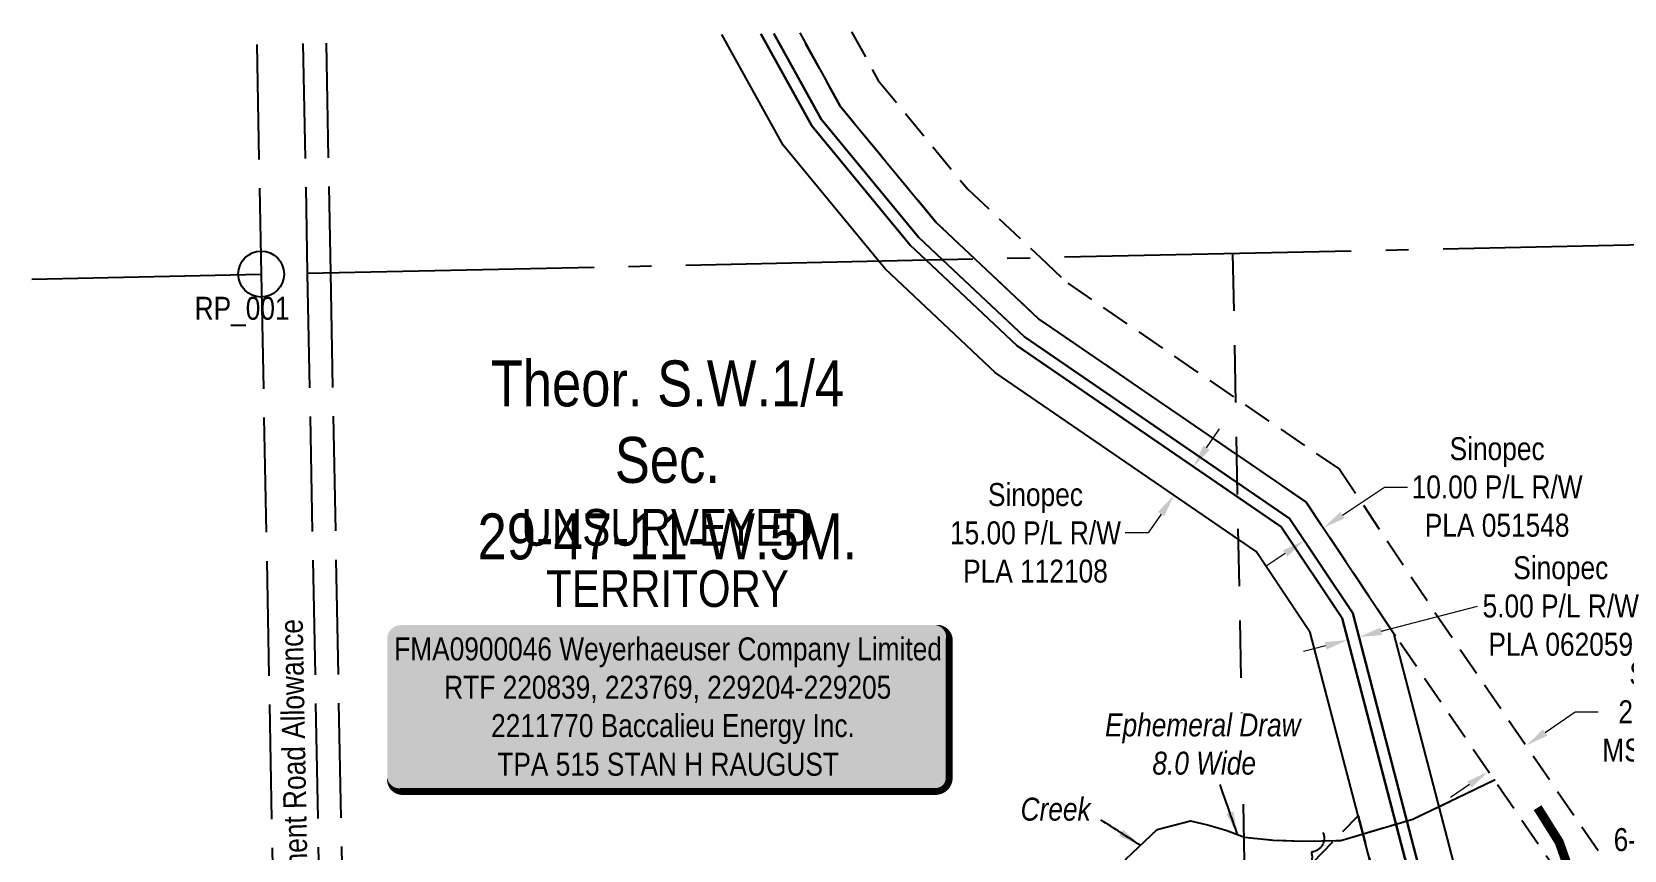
# Model space of a CAD drawing. Extents: x 594582 to 596765, y 5880778 to 5882591.
# Drawn here: x 594582 to 595276, y 5882222 to 5882579 of the extents above; entities that cross this region are included whole.
import ezdxf
from ezdxf.enums import TextEntityAlignment as Align

# ---------------------------------------------------------------- set-up
doc = ezdxf.new("R2010")
doc.units = 0
doc.header["$LTSCALE"] = 5
doc.header["$PDSIZE"] = 5
for name, pattern in [('0', [1, 1, 0]), ('foc-ACCESSROAD', [3.75, 2.5, -1.25]), ('foc-LSD', [8, 5, -3]), ('foc-QUARTERLINE', [33, 25, -3, 2, -3]), ('foc-TOPO-ephemeral', [6.25, 3.125, -0.625, 0.625, -0.625, 0.625, -0.625]), ('foc-UNSURVEYED', [12.5, 10, -2.5])]:
    doc.linetypes.add(name, pattern=pattern)
doc.layers.get('Defpoints').update_dxf_attribs({"color": 9})
for name, color, linetype in [('35', 37, 'Continuous'), ('AS-ROADS', 254, 'Continuous'), ('C-AR', 13, 'foc-ACCESSROAD'), ('C-RW', 13, 'Continuous'), ('C-SYMBOL', 7, 'Continuous'), ('C-WS', 13, 'foc-ACCESSROAD'), ('C-WS-S', 13, 'Continuous'), ('L-QSEC', 8, 'foc-QUARTERLINE'), ('L-ROAD-T', 7, 'Continuous'), ('L-SECTION-LSD', 7, 'foc-LSD'), ('L-UNS-T', 3, 'Continuous'), ('L-USEC', 7, 'foc-UNSURVEYED'), ('T-BUSH', 110, '0'), ('T-CREEK', 160, 'Continuous'), ('T-DRAW', 143, 'foc-TOPO-ephemeral'), ('T-WATER-T', 170, 'Continuous')]:
    doc.layers.add(name, color=color, linetype=linetype)
doc.layers.add('C-AR-T', color=13, linetype='Continuous', lineweight=9)
doc.layers.add('C-RW-T', color=13, linetype='Continuous', lineweight=9)
doc.styles.add('175L', font='ARIALN.TTF', dxfattribs={"height": 20})
doc.styles.add('80', font='ARIALN.TTF', dxfattribs={"height": 10})
doc.styles.add('80CG', font='ARIALN.TTF', dxfattribs={"height": 10})
doc.styles.add('80L', font='ARIALN.TTF', dxfattribs={"height": 10})
doc.styles.add('foc-LtypeFont', font='ARIALN.TTF', dxfattribs={"height": 7.35})
doc.linetypes.add('foc-TOPO-flowdirection-NOLINE', pattern='A,0,[">",foc-LtypeFont,S=0.3,R=0,X=0,Y=-0.945],-20,[">",foc-LtypeFont,S=0.3,R=0,X=0,Y=-0.945],0', length=20)
doc.dimstyles.new('Compass 5 000', dxfattribs={"dimscale": 5, "dimtxt": 9, "dimasz": 2, "dimexe": 0.2, "dimexo": 0.0625, "dimgap": 0.5, "dimtad": 0, "dimtih": 1, "dimtoh": 1, "dimzin": 0, "dimdsep": 46, "dimtxsty": '80CG', "dimcen": 0.1, "dimse1": 1, "dimse2": 1, "dimclrd": 256, "dimclrt": 256, "dimaunit": 1, "dimadec": 4, "dimazin": 0, "dimtfac": 0.06, "dimtofl": 0, "dimtmove": 0, "dimatfit": 1, "dimfxl": 0.2, "dimtolj": 1, "dimtzin": 0, "dimlwd": -1, "dimarcsym": 0})

# ---------------------------------------------------------------- blocks, each defined once
blk = doc.blocks.new('*U449')
h = blk.add_hatch(color=255)
edge = h.paths.add_edge_path()
edge.add_line((-116.5, -37), (116.5, -37))
edge.add_arc((116.5, -31), 6, 270, 360)
edge.add_line((122.5, -31), (122.5, 29.5))
edge.add_arc((116.5, 29.5), 6, 0, 90)
edge.add_line((116.5, 35.5), (-116.5, 35.5))
edge.add_arc((-116.5, 29.5), 6, 90, 180)
edge.add_line((-122.5, 29.5), (-122.5, -31))
edge.add_arc((-116.5, -31), 6, 180, 270)
at = {"color": 44, "flags": 128}
blk.add_lwpolyline([(-116.5, -37, 3, 3, 0), (116.5, -37, 3, 3, 0.414214), (122.5, -31, 3, 3, 0), (122.5, 29.5, 3, 0, 0.414214), (116.5, 35.5, 0, 0, 0), (-116.5, 35.5, 0, 0, 0.414214), (-122.5, 29.5, 0, 0, 0), (-122.5, -31, 0, 3, 0.414214)], format="xyseb", close=True, dxfattribs=at)
at = {"color": 44, "style": '80'}
blk.add_attdef('ENTER_TEXT_001', (-35.99, -5), '', height=10, dxfattribs=at)
blk = doc.blocks.new('*D457')
at = {"layer": 'C-AR-T', "transparency": 16777216}
for p, q in [((595241.18, 5882273.37), (595254.29, 5882282.38)), ((595254.29, 5882282.38), (595264.29, 5882282.38)), ((595208.22, 5882250.76), (595199.97, 5882245.1))]:
    blk.add_line(p, q, dxfattribs=at)
for points in [[(595240.23, 5882274.75), (595242.12, 5882272), (595232.93, 5882267.72)], [(595207.27, 5882252.13), (595209.16, 5882249.38), (595216.46, 5882256.41)]]:
    blk.add_solid(points, dxfattribs=at)
at = {"layer": 'Defpoints', "color": 0, "transparency": 16777216}
for p in [(595218.1, 5882289.33), (595201.63, 5882278.03), (595232.93, 5882267.72)]:
    blk.add_point(p, dxfattribs=at)
at = {"layer": 'C-AR-T', "transparency": 16777216, "insert": (595298.58, 5882282.38), "char_height": 10, "attachment_point": 5, "style": '80CG'}
blk.add_mtext('\\A1;Sinopec\\P20.00 A/R\\PMSL 791546', dxfattribs=at)
blk = doc.blocks.new('*D463')
at = {"layer": 'C-RW-T', "transparency": 16777216}
for p, q in [((595152.87, 5882368.09), (595171.19, 5882380.3)), ((595171.19, 5882380.3), (595181.19, 5882380.3)), ((595127.92, 5882351.45), (595119.6, 5882345.9))]:
    blk.add_line(p, q, dxfattribs=at)
for points in [[(595151.95, 5882369.48), (595153.8, 5882366.7), (595144.55, 5882362.54)], [(595126.99, 5882352.84), (595128.84, 5882350.06), (595136.24, 5882357)]]:
    blk.add_solid(points, dxfattribs=at)
at = {"layer": 'Defpoints', "color": 0, "transparency": 16777216}
for p in [(595144.55, 5882362.54), (595158.86, 5882341.08), (595150.54, 5882335.54)]:
    blk.add_point(p, dxfattribs=at)
at = {"layer": 'C-RW-T', "transparency": 16777216, "insert": (595220.28, 5882380.3), "char_height": 10, "attachment_point": 5, "style": '80CG'}
blk.add_mtext('\\A1;Sinopec\\P10.00 P/L R/W\\PPLA 051548', dxfattribs=at)
blk = doc.blocks.new('*D466')
at = {"layer": 'C-RW-T', "transparency": 16777216}
for p, q in [((595169.73, 5882317.49), (595211.72, 5882328.46)), ((595145.54, 5882311.17), (595135.87, 5882308.65))]:
    blk.add_line(p, q, dxfattribs=at)
for points in [[(595169.31, 5882319.11), (595170.16, 5882315.88), (595160.06, 5882314.97)], [(595145.12, 5882312.79), (595145.96, 5882309.56), (595155.22, 5882313.7)]]:
    blk.add_solid(points, dxfattribs=at)
at = {"layer": 'Defpoints', "color": 0, "transparency": 16777216}
for p in [(595160.06, 5882314.97), (595160.98, 5882291.63), (595165.83, 5882292.89)]:
    blk.add_point(p, dxfattribs=at)
at = {"layer": 'C-RW-T', "transparency": 16777216, "insert": (595248, 5882328.46), "char_height": 10, "attachment_point": 5, "style": '80CG'}
blk.add_mtext('\\A1;Sinopec\\P5.00 P/L R/W\\PPLA 062059', dxfattribs=at)
blk = doc.blocks.new('*D506')
at = {"layer": 'C-RW-T', "transparency": 16777216}
for p, q in [((595093.63, 5882397.45), (595099.28, 5882405.7)), ((595073.85, 5882368.57), (595068.19, 5882360.32)), ((595068.19, 5882360.32), (595058.19, 5882360.32))]:
    blk.add_line(p, q, dxfattribs=at)
for points in [[(595092.25, 5882398.39), (595095, 5882396.51), (595087.98, 5882389.2)], [(595072.47, 5882369.51), (595075.22, 5882367.63), (595079.5, 5882376.82)]]:
    blk.add_solid(points, dxfattribs=at)
at = {"layer": 'Defpoints', "color": 0, "transparency": 16777216}
for p in [(595089.19, 5882388.37), (595079.5, 5882376.82), (595080.71, 5882375.99)]:
    blk.add_point(p, dxfattribs=at)
at = {"layer": 'C-RW-T', "transparency": 16777216, "insert": (595019.11, 5882360.32), "char_height": 10, "attachment_point": 5, "style": '80CG'}
blk.add_mtext('\\A1;Sinopec\\P15.00 P/L R/W\\PPLA 112108', dxfattribs=at)

msp = doc.modelspace()

# ---------------------------------------------------------------- linework, layer by layer
at = {"layer": '35', "color": 3}
msp.add_circle((594681.714, 5882473.088), 9.996, dxfattribs=at)
at = {"layer": 'AS-ROADS', "const_width": 3.998, "flags": 128}
msp.add_lwpolyline([(595237.916, 5882240.663), (595247.318, 5882225.687), (595253.423, 5882208.525), (595256.091, 5882194.603), (595258.465, 5882162.556), (595260.733, 5882125.531), (595260.729, 5882106.59), (595258.797, 5882091.783), (595254.401, 5882079.388)], dxfattribs=at)
at = {"layer": 'C-AR'}
for points in [[(595248.763, 5882209.334), (595176.019, 5882315.351), (595175.116, 5882316.704), (595137.09, 5882373.735), (595020.626, 5882453.516), (594992.671, 5882479.75), (594975.906, 5882495.487), (594934.047, 5882546.165), (594916.359, 5882578.108)], [(594938.937, 5882578.592), (594950.635, 5882557.468), (594989.605, 5882510.041), (595021.238, 5882480.363), (595033.204, 5882469.139), (595151.582, 5882388.046), (595193.596, 5882325.035), (595268.458, 5882215.948)]]:
    msp.add_lwpolyline(points, dxfattribs=at)
at = {"layer": 'C-RW'}
for points in [[(594899.422, 5882577.744), (594921.603, 5882537.689), (594964.52, 5882485.729), (594971.352, 5882479.293), (595011.194, 5882441.801), (595126.221, 5882363.003), (595152.728, 5882323.248), (595183.357, 5882205.981), (595129.739, 5882168.954), (595125.882, 5882150.555), (595125.138, 5882147.01), (595121.632, 5882130.303), (595111.84, 5882132.383), (595106.955, 5882133.421), (595116.283, 5882177.904), (595166.198, 5882212.315), (595159.709, 5882237.154), (595138.845, 5882317.018), (595115.345, 5882352.262), (595001.754, 5882430.076), (594953.55, 5882475.446), (594950.732, 5882478.851), (594909.148, 5882529.203), (594882.469, 5882577.38)], [(595183.355, 5882205.942), (595152.728, 5882323.248), (595126.221, 5882363.003), (595011.193, 5882441.801), (594971.358, 5882479.293), (594964.52, 5882485.728), (594921.603, 5882537.689), (594899.422, 5882577.744)], [(594916.359, 5882578.108), (594934.047, 5882546.165), (594975.906, 5882495.487), (594992.667, 5882479.75), (595020.626, 5882453.516), (595137.09, 5882373.735), (595175.116, 5882316.704), (595203.783, 5882207.034), (595217.331, 5882155.115), (595202.811, 5882151.323), (595199.017, 5882165.843), (595196.466, 5882175.607), (595189.793, 5882201.151), (595188.473, 5882206.212), (595186.798, 5882212.616), (595157.353, 5882325.325), (595129.845, 5882366.58), (595014.338, 5882445.705), (594978.483, 5882479.445), (594968.175, 5882489.154), (594925.752, 5882540.515), (594905.07, 5882577.865)], [(594905.07, 5882577.865), (594925.752, 5882540.515), (594968.175, 5882489.154), (594978.489, 5882479.445), (595014.337, 5882445.705), (595129.845, 5882366.58), (595157.353, 5882325.325), (595186.798, 5882212.616)]]:
    msp.add_lwpolyline(points, dxfattribs=at)
at = {"layer": 'C-WS'}
msp.add_lwpolyline([(595127.001, 5882203.233), (595159.709, 5882237.154), (595166.198, 5882212.315)], dxfattribs=at)
at = {"layer": 'L-QSEC'}
for p, q in [((594701.819, 5882473.449), (595473.498, 5882490.052)), ((594581.78, 5882470.941), (594681.714, 5882473.088))]:
    msp.add_line(p, q, dxfattribs=at)
at = {"layer": 'L-SECTION-LSD'}
msp.add_line((595105.008, 5882482.124), (595120.489, 5881678.022), dxfattribs=at)
at = {"layer": 'L-USEC'}
for p, q in [((594679.799, 5882573.028), (594681.714, 5882473.088)), ((594699.902, 5882573.459), (594701.819, 5882473.473)), ((594709.959, 5882573.675), (594711.876, 5882473.666)), ((594681.714, 5882473.088), (594697.099, 5881668.931)), ((594701.819, 5882473.473), (594717.011, 5881679.368)), ((594711.876, 5882473.665), (594727.068, 5881679.56))]:
    msp.add_line(p, q, dxfattribs=at)
at = {"layer": 'T-BUSH', "flags": 128}
msp.add_lwpolyline([(595144.362, 5882229.883, -0.5205671), (595139.201, 5882221.323, -0.5205671), (595133.726, 5882213.051, -0.5205671), (595125.634, 5882207.184, -0.5205671), (595119.534, 5882199.525, -0.5205671), (595112.785, 5882191.312, -0.5205671)], format="xyb", dxfattribs=at)
at = {"layer": 'T-CREEK', "flags": 128}
msp.add_lwpolyline([(595052.771, 5882184.277), (595047.231, 5882192.249), (595046.552, 5882201.32), (595053.692, 5882211.658), (595058.575, 5882218.456), (595072.186, 5882231.138), (595086.625, 5882235.014), (595094.684, 5882233.089)], dxfattribs=at)
at = {"layer": 'T-CREEK', "linetype": 'foc-TOPO-flowdirection-NOLINE', "ltscale": 0.7, "flags": 128}
msp.add_lwpolyline([(595052.771, 5882184.277), (595047.231, 5882192.249), (595046.552, 5882201.32), (595053.692, 5882211.658), (595058.575, 5882218.456), (595072.186, 5882231.138), (595086.625, 5882235.014), (595094.684, 5882233.089)], dxfattribs=at)
at = {"layer": 'T-DRAW', "flags": 128}
msp.add_lwpolyline([(595094.699, 5882233.1), (595102.529, 5882230.803), (595110.207, 5882227.818), (595122.646, 5882226.574), (595135.144, 5882226.041), (595152.217, 5882226.43), (595183.539, 5882235.666), (595219.357, 5882252.914)], dxfattribs=at)
at = {"layer": 'T-DRAW', "linetype": 'foc-TOPO-flowdirection-NOLINE', "ltscale": 0.7, "flags": 128}
msp.add_lwpolyline([(595094.699, 5882233.1), (595102.529, 5882230.803), (595110.207, 5882227.818), (595122.646, 5882226.574), (595135.144, 5882226.041), (595152.217, 5882226.43), (595183.539, 5882235.666), (595219.357, 5882252.914)], dxfattribs=at)

# ---------------------------------------------------------------- block references
at = {"layer": 'C-WS-S'}
ref = msp.add_blockref('*U449', (594859.09, 5882284.718), dxfattribs=dict(at, xscale=0.99956752, yscale=0.99956752, zscale=0.99956752))
ref.add_attrib('ENTER_TEXT_001', 'FMA0900046 Weyerhaeuser Company Limited', (594739.688, 5882304.835), dxfattribs={"layer": '0', "color": 44, "height": 9.99568, "style": '80'})
ref.add_attrib('ENTER_TEXT_002', 'RTF 220839, 223769, 229204-229205', (594761.476, 5882288.135), dxfattribs={"layer": '0', "color": 44, "height": 9.99568, "style": '80'})
ref.add_attrib('ENTER_TEXT_003', ' 2211770 Baccalieu Energy Inc.', (594778.726, 5882271.435), dxfattribs={"layer": '0', "color": 44, "height": 9.99568, "style": '80'})
ref.add_attrib('ENTER_TEXT_004', 'TPA 515 STAN H RAUGUST', (594784.614, 5882254.598), dxfattribs={"layer": '0', "color": 44, "height": 9.99568, "style": '80'})

# ---------------------------------------------------------------- texts
at = {"layer": '35', "color": 3, "style": '80'}
msp.add_attdef('RP_001', (594652.714, 5882453.192), 'RP', height=9.9957, dxfattribs=at)
at = {"layer": 'C-AR-T', "insert": (595270.763, 5882248.436), "char_height": 9.99568, "attachment_point": 1, "style": '80L'}
msp.add_mtext_dynamic_manual_height_columns('\\pi15.951;Sinopec\\P\\pi0.28594;6-29 (Surface)\\P\\pi4.544;MSL 771358', width=72.6553, gutter_width=50.022, heights=[0], dxfattribs=at)
at = {"layer": 'C-SYMBOL', "color": 3, "insert": (594858.711, 5882435.464), "char_height": 19.99135, "width": 204.46351, "attachment_point": 2, "style": '175L'}
msp.add_mtext('Theor. S.W.1/4 Sec. 29-47-11-W.5M.', dxfattribs=at)
at = {"layer": 'L-ROAD-T', "style": '80L'}
msp.add_text('Theoretic Government Road Allowance', height=9.99568, rotation=91.096016, dxfattribs=at).set_placement((594696.692, 5882222.917), align=Align.MIDDLE_CENTER)
at = {"layer": 'L-UNS-T', "color": 3, "insert": (594858.767, 5882349.319), "char_height": 15.99308, "attachment_point": 5, "style": '80L'}
msp.add_mtext_dynamic_manual_height_columns('UNSURVEYED TERRITORY', width=126.46845, gutter_width=47.521, heights=[0], dxfattribs=at)
at = {"layer": 'T-WATER-T', "insert": (595012.051, 5882245.035), "char_height": 9.99038, "attachment_point": 1, "style": '80L'}
msp.add_mtext_dynamic_manual_height_columns('\\pi0.58139;{\\fArial Narrow|b0|i1|c0|p34;Creek}', width=31.25659, gutter_width=50.022, heights=[0], dxfattribs=at)

# ---------------------------------------------------------------- dimensions: what is measured, and where the dimension line sits
at = {"layer": 'C-AR-T'}
dim = msp.add_linear_dim(base=(595232.931, 5882267.717), p1=(595201.626, 5882278.031), p2=(595218.096, 5882289.334), angle=34.46058, text='Sinopec\\P20.00 A/R\\PMSL 791546', dimstyle='Compass 5 000', dxfattribs=at)
dim.commit()
dim.dimension.update_dxf_attribs({"geometry": '*D457', "text_midpoint": (595298.577, 5882282.377), "dimtype": 161})
at = {"layer": 'C-RW-T'}
for base, p1, p2, angle, text, picture, middle in [((595144.553, 5882362.542), (595150.544, 5882335.538), (595158.861, 5882341.083), 33.693656, 'Sinopec\\P10.00 P/L R/W\\PPLA 051548', '*D463', (595220.279, 5882380.304)), ((595160.059, 5882314.966), (595160.983, 5882291.629), (595165.826, 5882292.894), 14.640963, 'Sinopec\\P5.00 P/L R/W\\PPLA 062059', '*D466', (595248.004, 5882328.462))]:
    dim = msp.add_linear_dim(base=base, p1=p1, p2=p2, angle=angle, text=text, dimstyle='Compass 5 000', dxfattribs=at)
    dim.commit()
    dim.dimension.update_dxf_attribs({"geometry": picture, "text_midpoint": middle, "dimtype": 161})
dim = msp.add_aligned_dim(p1=(595089.194, 5882388.367), p2=(595080.713, 5882375.986), distance=-1.474, text='Sinopec\\P15.00 P/L R/W\\PPLA 112108', dimstyle='Compass 5 000', dxfattribs=at)
dim.commit()
dim.dimension.update_dxf_attribs({"geometry": '*D506', "text_midpoint": (595019.108, 5882360.32)})

# ---------------------------------------------------------------- leaders
at = {"layer": 'T-WATER-T', "path_type": 1}
for points in [[(595107.155, 5882229.005), (595099.52, 5882250.732)], [(595064.843, 5882224.297), (595047.6, 5882235.366)]]:
    msp.add_leader(points, dimstyle='Compass 5 000', override={"dimgap": 0.5, "dimtad": 0}, dxfattribs=at)

# ---------------------------------------------------------------- next in the draw order: texts
at = {"layer": 'T-WATER-T', "insert": (595049.043, 5882281.718), "char_height": 9.99038, "attachment_point": 1, "style": '80L', "bg_fill": 3, "box_fill_scale": 1, "bg_fill_color": 256, "bg_fill_transparency": 0}
msp.add_mtext_dynamic_manual_height_columns('\\pi0.38592;{\\fArial Narrow|b0|i1|c0|p34;Ephemeral Draw\\P\\pi21.017;8.0 Wide}', width=86.06492, gutter_width=50.022, heights=[0], dxfattribs=at)

doc.saveas('drawing.dxf')
